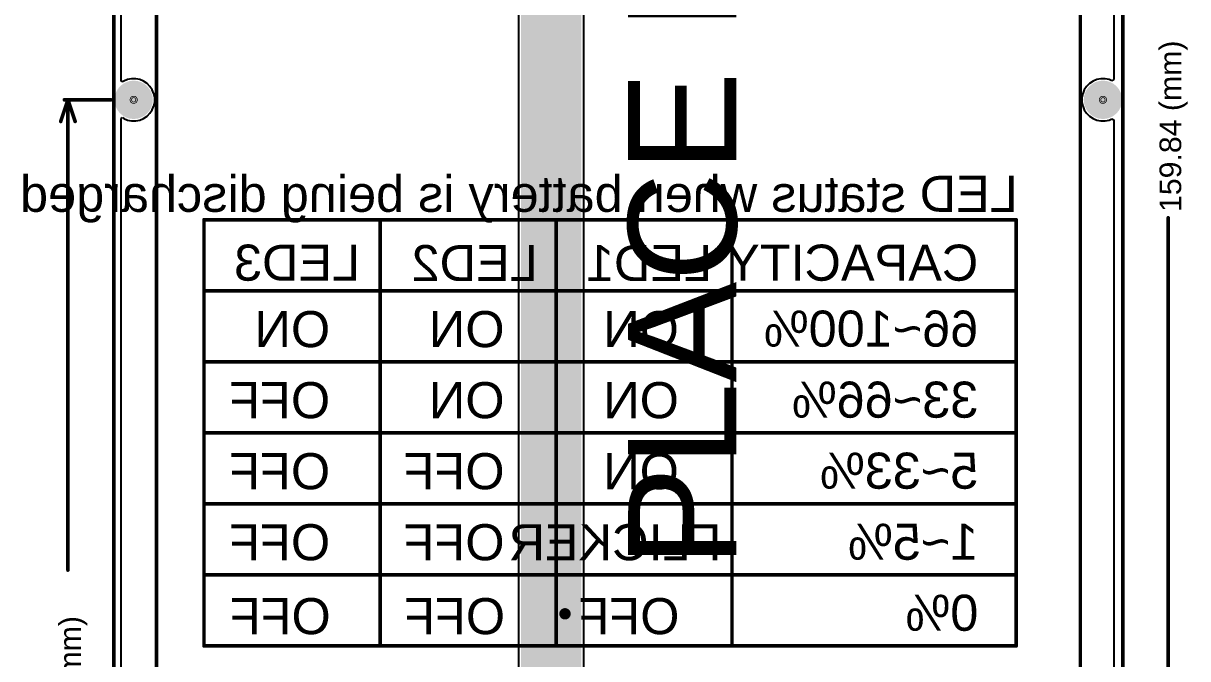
# Model space of a CAD drawing. Header units: millimetres. Extents: x -6 to 194, y -120 to 229.
# Drawn here: x -6.4 to 75.6, y 40.6 to 85.3 of the extents above; entities that cross this region are included whole.
import ezdxf

# ---------------------------------------------------------------- set-up
doc = ezdxf.new("R2010")
doc.units = ezdxf.units.MM
for name, color, linetype in [('BottomLayer', 5, 'Continuous'), ('BottomOverlay', 54, 'Continuous'), ('BottomSolder', 6, 'Continuous'), ('DrillDrawing', 1, 'Continuous'), ('Mechanical1', 6, 'Continuous'), ('Mechanical2', 216, 'Continuous'), ('MultiLayer', 9, 'Continuous'), ('PadHoleLayer', 156, 'Continuous'), ('TopLayer', 1, 'Continuous'), ('TopOverlay', 2, 'Continuous'), ('TopSolder', 216, 'Continuous')]:
    doc.layers.add(name, color=color, linetype=linetype)
doc.styles.add('Arial', font='', dxfattribs={"height": 0.2})
doc.styles.get('Arial').set_extended_font_data('Arial')

msp = doc.modelspace()

# ---------------------------------------------------------------- hatches: boundary and pattern name
at = {"layer": 'BottomLayer'}
h = msp.add_hatch(color=5, dxfattribs=at)
edge = h.paths.add_edge_path()
edge.add_arc((1.4, 79.92), 1.3, 0, 360)
h = msp.add_hatch(color=5, dxfattribs=at)
edge = h.paths.add_edge_path()
edge.add_arc((69.602, 79.92), 1.3, 0, 360)
at = {"layer": 'BottomSolder'}
h = msp.add_hatch(color=6, dxfattribs=at)
edge = h.paths.add_edge_path()
edge.add_arc((1.4, 79.92), 1.35, 0, 360)
h = msp.add_hatch(color=6, dxfattribs=at)
edge = h.paths.add_edge_path()
edge.add_arc((69.602, 79.92), 1.35, 0, 360)
at = {"layer": 'MultiLayer'}
h = msp.add_hatch(color=9, dxfattribs=at)
edge = h.paths.add_edge_path()
edge.add_arc((1.4, 79.92), 1.3, 0, 360)
h = msp.add_hatch(color=9, dxfattribs=at)
edge = h.paths.add_edge_path()
edge.add_arc((69.602, 79.92), 1.3, 0, 360)
at = {"layer": 'PadHoleLayer'}
h = msp.add_hatch(color=156, dxfattribs=at)
edge = h.paths.add_edge_path()
edge.add_arc((1.4, 79.92), 1, 0, 360)
h = msp.add_hatch(color=156, dxfattribs=at)
edge = h.paths.add_edge_path()
edge.add_arc((69.602, 79.92), 1, 0, 360)
at = {"layer": 'TopLayer'}
msp.add_hatch(color=1, dxfattribs=at).paths.add_polyline_path([(28.651, 36.093), (32.901, 36.093), (32.901, 153.368), (28.651, 153.368)])
h = msp.add_hatch(color=1, dxfattribs=at)
edge = h.paths.add_edge_path()
edge.add_arc((1.4, 79.92), 1.3, 0, 360)
h = msp.add_hatch(color=1, dxfattribs=at)
edge = h.paths.add_edge_path()
edge.add_arc((69.602, 79.92), 1.3, 0, 360)
at = {"layer": 'TopSolder'}
h = msp.add_hatch(color=216, dxfattribs=at)
edge = h.paths.add_edge_path()
edge.add_arc((1.4, 79.92), 1.35, 0, 360)
h = msp.add_hatch(color=216, dxfattribs=at)
edge = h.paths.add_edge_path()
edge.add_arc((69.602, 79.92), 1.35, 0, 360)

# ---------------------------------------------------------------- linework, layer by layer
at = {"layer": 'BottomLayer'}
for p, q in [((0.508, 81.236), (0.508, 157.126)), ((70.358, 157.023), (70.358, 81.34)), ((0.62, 81.176), (0.508, 81.236)), ((0.7, 81.23), (0.62, 81.176)), ((0.969, 81.341), (0.7, 81.23)), ((1.254, 81.398), (0.969, 81.341)), ((1.546, 81.398), (1.254, 81.398)), ((1.831, 81.341), (1.546, 81.398)), ((2.1, 81.23), (1.831, 81.341)), ((2.342, 81.068), (2.1, 81.23)), ((68.902, 81.23), (68.66, 81.068)), ((69.171, 81.341), (68.902, 81.23)), ((69.456, 81.398), (69.171, 81.341)), ((69.748, 81.398), (69.456, 81.398)), ((70.033, 81.341), (69.748, 81.398)), ((70.231, 81.259), (70.033, 81.341)), ((70.358, 81.34), (70.231, 81.259)), ((2.548, 80.862), (2.342, 81.068)), ((2.71, 80.62), (2.548, 80.862)), ((2.821, 80.351), (2.71, 80.62)), ((2.878, 80.066), (2.821, 80.351)), ((68.181, 80.351), (68.124, 80.066)), ((68.292, 80.62), (68.181, 80.351)), ((68.454, 80.862), (68.292, 80.62)), ((68.66, 81.068), (68.454, 80.862)), ((2.71, 79.22), (2.821, 79.489)), ((2.821, 79.489), (2.878, 79.774)), ((2.878, 79.774), (2.878, 80.066)), ((68.124, 80.066), (68.124, 79.774)), ((68.124, 79.774), (68.181, 79.489)), ((68.181, 79.489), (68.292, 79.22)), ((0.508, 78.604), (0.62, 78.664)), ((0.62, 78.664), (0.7, 78.61)), ((2.1, 78.61), (2.342, 78.772)), ((2.342, 78.772), (2.548, 78.978)), ((2.548, 78.978), (2.71, 79.22)), ((68.292, 79.22), (68.454, 78.978)), ((68.454, 78.978), (68.66, 78.772)), ((68.66, 78.772), (68.902, 78.61)), ((0.508, 23.346), (0.508, 78.604)), ((0.7, 78.61), (0.969, 78.499)), ((0.969, 78.499), (1.254, 78.442)), ((1.254, 78.442), (1.546, 78.442)), ((1.546, 78.442), (1.831, 78.499)), ((1.831, 78.499), (2.1, 78.61)), ((68.902, 78.61), (69.171, 78.499)), ((69.171, 78.499), (69.456, 78.442)), ((69.456, 78.442), (69.748, 78.442)), ((69.748, 78.442), (70.033, 78.499)), ((70.033, 78.499), (70.231, 78.581)), ((70.231, 78.581), (70.358, 78.5)), ((70.358, 78.5), (70.358, 2.82))]:
    msp.add_line(p, q, dxfattribs=at)
at = {"layer": 'BottomOverlay', "const_width": 0.254}
for points in [[(6.35, 41.478), (6.35, 71.478)], [(6.35, 71.478), (63.5, 71.478)], [(18.74, 41.478), (18.74, 71.478)], [(31.12, 41.478), (31.12, 71.478)], [(43.5, 41.478), (43.5, 71.478)], [(63.5, 41.478), (63.5, 71.478)], [(6.35, 66.478), (63.5, 66.478)], [(6.35, 61.478), (63.5, 61.478)], [(6.35, 56.478), (63.5, 56.478)], [(6.35, 51.478), (63.5, 51.478)], [(6.35, 46.478), (63.5, 46.478)], [(6.35, 41.478), (63.5, 41.478)]]:
    msp.add_lwpolyline(points, dxfattribs=at)
at = {"layer": 'BottomOverlay', "const_width": 0.127}
for points in [[(6.286, 71.478, 1), (6.413, 71.478, 1)], [(6.286, 71.478, 1), (6.413, 71.478, 1)], [(18.676, 71.478, 1), (18.803, 71.478, 1)], [(31.056, 71.478, 1), (31.183, 71.478, 1)], [(43.436, 71.478, 1), (43.563, 71.478, 1)], [(63.437, 71.478, 1), (63.563, 71.478, 1)], [(63.437, 71.478, 1), (63.563, 71.478, 1)], [(6.286, 66.478, 1), (6.413, 66.478, 1)], [(63.437, 66.478, 1), (63.563, 66.478, 1)], [(6.286, 61.478, 1), (6.413, 61.478, 1)], [(63.437, 61.478, 1), (63.563, 61.478, 1)], [(6.286, 56.478, 1), (6.413, 56.478, 1)], [(63.437, 56.478, 1), (63.563, 56.478, 1)], [(6.286, 51.478, 1), (6.413, 51.478, 1)], [(63.437, 51.478, 1), (63.563, 51.478, 1)], [(6.286, 46.478, 1), (6.413, 46.478, 1)], [(63.437, 46.478, 1), (63.563, 46.478, 1)], [(6.286, 41.478, 1), (6.413, 41.478, 1)], [(6.286, 41.478, 1), (6.413, 41.478, 1)], [(18.676, 41.478, 1), (18.803, 41.478, 1)], [(31.056, 41.478, 1), (31.183, 41.478, 1)], [(43.436, 41.478, 1), (43.563, 41.478, 1)], [(63.437, 41.478, 1), (63.563, 41.478, 1)], [(63.437, 41.478, 1), (63.563, 41.478, 1)]]:
    msp.add_lwpolyline(points, format="xyb", close=True, dxfattribs=at)
at = {"layer": 'DrillDrawing'}
for points, const_width in [([(1.654, 79.92, 1), (1.146, 79.92, 1)], 0.0508), ([(1.133, 79.92, 1), (1.159, 79.92, 1)], 0.0254), ([(1.552, 79.92, 1), (1.248, 79.92, 1)], 0.0508), ([(1.235, 79.92, 1), (1.26, 79.92, 1)], 0.0254), ([(1.54, 79.92, 1), (1.565, 79.92, 1)], 0.0254), ([(1.641, 79.92, 1), (1.667, 79.92, 1)], 0.0254), ([(69.856, 79.92, 1), (69.348, 79.92, 1)], 0.0508), ([(69.335, 79.92, 1), (69.361, 79.92, 1)], 0.0254), ([(69.754, 79.92, 1), (69.45, 79.92, 1)], 0.0508), ([(69.437, 79.92, 1), (69.462, 79.92, 1)], 0.0254), ([(69.742, 79.92, 1), (69.767, 79.92, 1)], 0.0254), ([(69.843, 79.92, 1), (69.869, 79.92, 1)], 0.0254)]:
    msp.add_lwpolyline(points, format="xyb", close=True, dxfattribs=dict(at, const_width=const_width))
at = {"layer": 'Mechanical1', "const_width": 0.254}
for points in [[(-3.734, 78.396), (-3.226, 79.92)], [(-3.48, 79.92), (-0.204, 79.92)], [(-3.226, 79.92), (-2.718, 78.396)], [(-3.226, 46.816), (-3.226, 79.92)], [(74.193, 0), (74.193, 71.618)]]:
    msp.add_lwpolyline(points, dxfattribs=at)
at = {"layer": 'Mechanical1', "const_width": 0.127}
for points in [[(-3.543, 79.92, 1), (-3.416, 79.92, 1)], [(-3.289, 79.92, 1), (-3.162, 79.92, 1)], [(-3.289, 79.92, 1), (-3.162, 79.92, 1)], [(-3.289, 79.92, 1), (-3.162, 79.92, 1)], [(-0.268, 79.92, 1), (-0.141, 79.92, 1)], [(-3.797, 78.396, 1), (-3.67, 78.396, 1)], [(-2.781, 78.396, 1), (-2.654, 78.396, 1)], [(74.13, 71.618, 1), (74.257, 71.618, 1)], [(-3.289, 46.816, 1), (-3.162, 46.816, 1)]]:
    msp.add_lwpolyline(points, format="xyb", close=True, dxfattribs=at)
at = {"layer": 'Mechanical2', "const_width": 0.254}
for points in [[(0, 159.842), (0, 0)], [(71.002, 159.842), (71.002, 0)]]:
    msp.add_lwpolyline(points, dxfattribs=at)
at = {"layer": 'TopLayer'}
for p, q in [((0.508, 81.236), (0.508, 157.126)), ((70.358, 157.023), (70.358, 81.34)), ((28.47, 144.841), (28.47, 39.805)), ((33.082, 36.093), (33.082, 144.66)), ((0.62, 81.176), (0.508, 81.236)), ((0.7, 81.23), (0.62, 81.176)), ((0.969, 81.341), (0.7, 81.23)), ((1.254, 81.398), (0.969, 81.341)), ((1.546, 81.398), (1.254, 81.398)), ((1.831, 81.341), (1.546, 81.398)), ((2.1, 81.23), (1.831, 81.341)), ((2.342, 81.068), (2.1, 81.23)), ((68.902, 81.23), (68.66, 81.068)), ((69.171, 81.341), (68.902, 81.23)), ((69.456, 81.398), (69.171, 81.341)), ((69.748, 81.398), (69.456, 81.398)), ((70.033, 81.341), (69.748, 81.398)), ((70.231, 81.259), (70.033, 81.341)), ((70.358, 81.34), (70.231, 81.259)), ((2.548, 80.862), (2.342, 81.068)), ((2.71, 80.62), (2.548, 80.862)), ((2.821, 80.351), (2.71, 80.62)), ((2.878, 80.066), (2.821, 80.351)), ((68.181, 80.351), (68.124, 80.066)), ((68.292, 80.62), (68.181, 80.351)), ((68.454, 80.862), (68.292, 80.62)), ((68.66, 81.068), (68.454, 80.862)), ((2.71, 79.22), (2.821, 79.489)), ((2.821, 79.489), (2.878, 79.774)), ((2.878, 79.774), (2.878, 80.066)), ((68.124, 80.066), (68.124, 79.774)), ((68.124, 79.774), (68.181, 79.489)), ((68.181, 79.489), (68.292, 79.22)), ((0.508, 78.604), (0.62, 78.664)), ((0.62, 78.664), (0.7, 78.61)), ((2.1, 78.61), (2.342, 78.772)), ((2.342, 78.772), (2.548, 78.978)), ((2.548, 78.978), (2.71, 79.22)), ((68.292, 79.22), (68.454, 78.978)), ((68.454, 78.978), (68.66, 78.772)), ((68.66, 78.772), (68.902, 78.61)), ((0.508, 27.412), (0.508, 78.604)), ((0.7, 78.61), (0.969, 78.499)), ((0.969, 78.499), (1.254, 78.442)), ((1.254, 78.442), (1.546, 78.442)), ((1.546, 78.442), (1.831, 78.499)), ((1.831, 78.499), (2.1, 78.61)), ((68.902, 78.61), (69.171, 78.499)), ((69.171, 78.499), (69.456, 78.442)), ((69.456, 78.442), (69.748, 78.442)), ((69.748, 78.442), (70.033, 78.499)), ((70.033, 78.499), (70.231, 78.581)), ((70.231, 78.581), (70.358, 78.5)), ((70.358, 78.5), (70.358, 25.671))]:
    msp.add_line(p, q, dxfattribs=at)
at = {"layer": 'TopLayer', "const_width": 0.8}
msp.add_lwpolyline([(31.75, 144.628), (31.75, 43.739)], dxfattribs=at)
at = {"layer": 'TopLayer', "const_width": 0.4}
msp.add_lwpolyline([(31.55, 43.739, 1), (31.95, 43.739, 1)], format="xyb", close=True, dxfattribs=at)
at = {"layer": 'TopOverlay', "const_width": 0.254}
for points in [[(3.012, 35.154), (3.012, 148.154)], [(68.012, 35.154), (68.012, 148.154)]]:
    msp.add_lwpolyline(points, dxfattribs=at)

# ---------------------------------------------------------------- texts
at = {"layer": 'BottomOverlay', "style": 'Arial', "text_generation_flag": 2}
for s, p in [('LED status when battery is being discharged', (63.614, 72.035)), ('ON', (15.225, 62.509)), ('ON', (27.494, 62.509)), ('ON', (39.762, 62.509)), ('66~100%', (60.833, 62.544)), ('OFF', (15.225, 57.509)), ('ON', (27.494, 57.509)), ('ON', (39.762, 57.509)), ('33~66%', (60.833, 57.544)), ('OFF', (15.225, 52.509)), ('OFF', (27.494, 52.509)), ('ON', (39.762, 52.509)), ('5~33%', (60.833, 52.544)), ('OFF', (15.225, 47.509)), ('OFF', (27.494, 47.509)), ('FLICKER', (42.762, 47.506)), ('1~5%', (60.833, 47.544)), ('0%', (60.833, 42.544)), ('OFF', (15.263, 42.306)), ('OFF', (27.531, 42.306)), ('OFF', (39.799, 42.306))]:
    msp.add_text(s, height=2.54, dxfattribs=at).set_placement(p)
for s, p in [('LED3', (17.336, 67.188)), ('LED2', (29.832, 67.158)), ('LED1', (42.101, 67.158)), ('CAPACITY', (60.833, 67.186))]:
    msp.add_text(s, height=2.54, rotation=360, dxfattribs=at).set_placement(p)
at = {"layer": 'Mechanical1', "style": 'Arial'}
for s, p in [('159.84 (mm)', (75.108, 72.024)), ('79.92 (mm)', (-2.312, 32.698))]:
    msp.add_text(s, height=1.524, rotation=90, dxfattribs=at).set_placement(p)
at = {"layer": 'TopOverlay', "style": 'Arial'}
msp.add_text('PLACE BATTERY HERE', height=7.62, rotation=90, dxfattribs=at).set_placement((43.813, 47))

doc.saveas('drawing.dxf')
